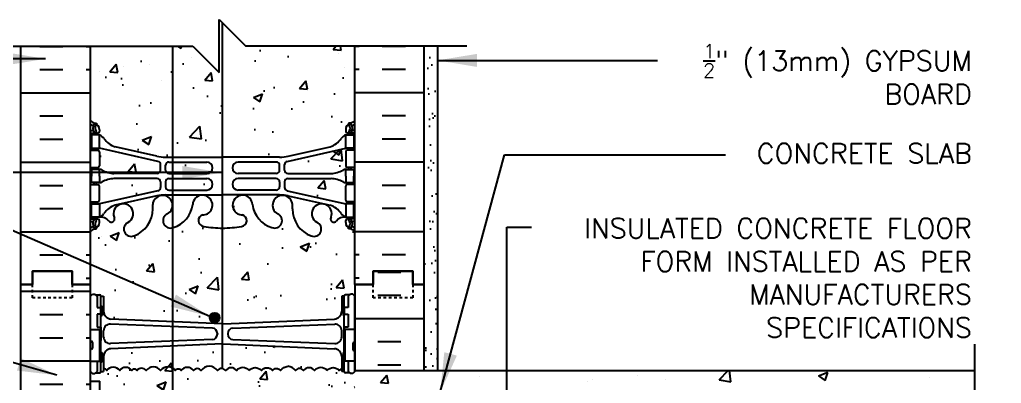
# Model space of a CAD drawing. Header units: inches. Extents: x 192.3 to 286.3, y 36.4 to 105.7.
# Drawn here: x 249.15 to 286.27, y 91.95 to 105.68 of the extents above; entities that cross this region are included whole.
import ezdxf

# ---------------------------------------------------------------- set-up
doc = ezdxf.new("R2010")
doc.units = ezdxf.units.IN
doc.header["$LTSCALE"] = 0.5
doc.header["$MEASUREMENT"] = 0
doc.linetypes.add('DASHED2', pattern=[0.375, 0.25, -0.125])
for name, color, linetype in [('HATCH', 12, 'Continuous'), ('line25', 2, 'Continuous'), ('LINE3', 3, 'Continuous'), ('LINE50', 5, 'Continuous'), ('LINE9', 9, 'Continuous'), ('TEXT', 4, 'Continuous'), ('Web_Edge', 9, 'Continuous')]:
    doc.layers.add(name, color=color, linetype=linetype)
doc.styles.add('DIM', font='romans.shx', dxfattribs={"width": 0.7})
doc.styles.add('ROMANS', font='romans.shx', dxfattribs={"height": 0.75})
doc.dimstyles.new('ext_8', dxfattribs={"dimscale": 8, "dimtxt": 0.09375, "dimasz": 0.09375, "dimexe": 0.09375, "dimexo": 0.0625, "dimgap": 0.0625, "dimtad": 1, "dimdec": 1, "dimzin": 3, "dimdsep": 46, "dimlunit": 4, "dimtxsty": 'DIM', "dimcen": 0.09, "dimdle": 0.09375, "dimclrt": 4, "dimadec": 0, "dimazin": 0, "dimtfac": 1, "dimtdec": 1, "dimtmove": 2, "dimatfit": 3, "dimfxl": 1, "dimfrac": 2, "dimtolj": 1, "dimtzin": 0, "dimarcsym": 0})
pattern_1 = [(50, (0, 0), (3.5863, -0.31376), [0.375, -4.125]), (355, (0, 0), (-0.693757, 3.76096), [0.3, -3.3]), (100.4514, (0.299, -0.026), (2.892547, 3.447198), [0.3187, -3.50571]), (46.1842, (0, 1), (5.336205, -0.827595), [0.5625, -6.1875]), (96.6356, (0.4447, 0.931), (4.67331, 4.87059), [0.47805, -5.25856]), (351.1842, (0, 1), (4.67331, 4.87059), [0.45, -4.95]), (21, (0.5, 0.75), (2.984535, -2.013094), [0.375, -4.125]), (326, (0.5, 0.75), (1.216577, 3.62575), [0.3, -3.3]), (71.4514, (0.7487, 0.5822), (4.201113, 1.612652), [0.3187, -3.50571]), (37.5, (0, 0), (0.060799, 1.664469), [0, -3.26, 0, -3.35, 0, -3.3125]), (7.5, (0, 0), (1.315348, 1.972059), [0, -1.91, 0, -3.185, 0, -1.2625]), (327.5, (-1.115, 0), (2.669112, -0.1127744), [0, -1.25, 0, -3.9, 0, -5.175]), (317.5, (-1.615, 0), (2.91593, 0.500525), [0, -1.625, 0, -2.59, 0, -3.675])]
pattern_2 = [(50, (0, 0), (3.5863, -0.31376), [0.375, -4.125]), (355, (0, 0), (-0.693757, 3.76096), [0.3, -3.3]), (100.4514, (0.299, -0.026), (2.892544, 3.4472), [0.3187, -3.50571]), (46.1842, (0, 1), (5.33621, -0.827596), [0.5625, -6.1875]), (96.6356, (0.4447, 0.931), (4.67331, 4.87059), [0.47805, -5.25857]), (351.1842, (0, 1), (4.67331, 4.87059), [0.45, -4.95]), (21, (0.5, 0.75), (2.984535, -2.013094), [0.375, -4.125]), (326, (0.5, 0.75), (1.216577, 3.62575), [0.3, -3.3]), (71.4514, (0.7487, 0.5822), (4.20111, 1.612656), [0.3187, -3.50571]), (37.5, (0, 0), (0.060799, 1.664469), [0, -3.26, 0, -3.35, 0, -3.3125]), (7.5, (0, 0), (1.315348, 1.972059), [0, -1.91, 0, -3.185, 0, -1.2625]), (327.5, (-1.115, 0), (2.669112, -0.1127744), [0, -1.25, 0, -3.9, 0, -5.175]), (317.5, (-1.615, 0), (2.91593, 0.500525), [0, -1.625, 0, -2.59, 0, -3.675])]

msp = doc.modelspace()

# ---------------------------------------------------------------- hatches: boundary and pattern name
at = {"layer": 'HATCH'}
h = msp.add_hatch(dxfattribs=at)
h.set_pattern_fill('AR-CONC', color=256, scale=0.5)
h.set_pattern_definition(pattern_2)
h.paths.add_polyline_path([(261.587, 72.037), (261.482, 72.037, -0.168672), (261.296, 72.187, 0.17445), (260.888, 72.482), (259.307, 72.835, 0.054974), (258.981, 72.871), (256.823, 72.871), (254.665, 72.871, 0.054974), (254.338, 72.835), (252.757, 72.482, 0.17445), (252.35, 72.187, -0.168672), (252.164, 72.037), (252.059, 72.037), (252.059, 71.967), (252.106, 71.967, -0.414214), (252.169, 71.905), (252.169, 71.837, -0.249069), (252.059, 71.63), (252.059, 71.588), (251.969, 71.588, 0.088416), (251.823, 71.491), (251.823, 68.683), (256.026, 68.683), (257.026, 67.683), (257.026, 69.683), (258.026, 68.683), (261.823, 68.683), (261.823, 71.491, 0.08841), (261.677, 71.588), (261.587, 71.588), (261.587, 71.63, -0.249069), (261.477, 71.837), (261.477, 71.905, -0.414214), (261.539, 71.967), (261.587, 71.967)])
h.paths.add_polyline_path([(261.823, 104.683), (261.279, 104.683), (261.306, 104.535), (261.007, 104.562), (261.109, 104.683), (257.698, 104.683), (256.698, 105.683), (256.698, 103.683), (255.698, 104.683), (251.823, 104.683), (251.823, 101.876, 0.088416), (251.969, 101.778), (252.059, 101.778), (252.059, 101.736, -0.249069), (252.169, 101.529), (252.169, 101.462, -0.414214), (252.106, 101.399), (252.059, 101.399), (252.059, 101.329), (252.164, 101.329, -0.168672), (252.35, 101.18, 0.17445), (252.757, 100.884), (254.338, 100.531, 0.054974), (254.665, 100.495), (256.823, 100.495), (258.981, 100.495, 0.054974), (259.307, 100.531), (260.888, 100.884, 0.17445), (261.296, 101.18, -0.168672), (261.482, 101.329), (261.587, 101.329), (261.587, 101.399), (261.539, 101.399, -0.414214), (261.477, 101.462), (261.477, 101.529, -0.249069), (261.587, 101.736), (261.587, 101.778), (261.677, 101.778, 0.08841), (261.823, 101.876)])
h = msp.add_hatch(dxfattribs=at)
h.set_pattern_fill('AR-SAND', color=256, scale=0.5, style=0)
h.set_pattern_definition([(37.5, (66.68995, -49.9766), (-0.0314967, 0.963412), [0, -0.76, 0, -0.85, 0, -0.8125]), (7.5, (66.69, -49.9766), (0.8848884, 1.411073), [0, -0.41, 0, -0.685, 0, -0.2625]), (327.5, (66.07495, -49.9766), (1.557071, 0.0028295), [0, -0.25, 0, -0.9, 0, -1.175]), (317.5, (66.075, -49.9766), (1.503063, 0.438838), [0, -0.125, 0, -0.59, 0, -0.675])])
h.paths.add_polyline_path([(264.948, 104.683), (264.448, 104.683), (264.448, 95.683), (264.448, 92.433), (264.948, 92.433)])
h = msp.add_hatch(dxfattribs=at)
h.set_pattern_fill('AR-CONC', color=256, scale=0.5, style=0)
h.set_pattern_definition(pattern_1)
h.paths.add_polyline_path([(254.381, 100.333), (252.164, 100.829), (252.059, 100.829), (252.059, 100.759), (252.106, 100.759, -0.414214), (252.169, 100.697), (252.169, 100.162, -0.414214), (252.106, 100.099), (252.059, 100.099), (252.059, 100.029), (252.164, 100.029, -0.124673), (252.267, 100.001, 0.100756), (252.716, 99.873), (254.354, 99.873, 0.414214), (254.479, 99.998), (254.479, 100.211, 0.351061)])
h = msp.add_hatch(dxfattribs=at)
h.set_pattern_fill('AR-CONC', color=256, scale=0.5, style=0)
h.set_pattern_definition(pattern_1)
h.paths.add_polyline_path([(261.477, 100.162), (261.477, 100.697, -0.414214), (261.539, 100.759), (261.587, 100.759), (261.587, 100.829), (261.482, 100.829), (259.264, 100.333, 0.351061), (259.166, 100.211), (259.166, 99.998, 0.414214), (259.291, 99.873), (260.929, 99.873, 0.100756), (261.378, 100.001, -0.124673), (261.482, 100.029), (261.587, 100.029), (261.587, 100.099), (261.539, 100.099, -0.414214)])
h = msp.add_hatch(dxfattribs=at)
h.set_pattern_fill('AR-CONC', color=256, scale=0.5, style=0)
h.set_pattern_definition(pattern_1)
h.paths.add_polyline_path([(256.231, 100.308), (254.931, 100.308), (254.931, 99.874), (256.231, 99.874, 1)])
h = msp.add_hatch(dxfattribs=at)
h.set_pattern_fill('AR-CONC', color=256, scale=0.5, style=0)
h.set_pattern_definition(pattern_1)
h.paths.add_polyline_path([(254.479, 99.348), (254.479, 99.56, 0.414214), (254.354, 99.685), (252.716, 99.685, 0.100756), (252.267, 99.558, -0.124673), (252.164, 99.529), (252.059, 99.529), (252.059, 99.459), (252.106, 99.459, -0.414214), (252.169, 99.397), (252.169, 98.862, -0.414214), (252.106, 98.799), (252.059, 98.799), (252.059, 98.729), (252.164, 98.729), (254.381, 99.226, 0.351061)])
h = msp.add_hatch(dxfattribs=at)
h.set_pattern_fill('AR-CONC', color=256, scale=0.5, style=0)
h.set_pattern_definition(pattern_1)
h.paths.add_polyline_path([(256.231, 99.684), (254.931, 99.684), (254.931, 99.25), (256.231, 99.25, 1)])
h = msp.add_hatch(dxfattribs=at)
h.set_pattern_fill('AR-CONC', color=256, scale=0.5, style=0)
h.set_pattern_definition(pattern_1)
h.paths.add_polyline_path([(261.539, 99.459), (261.587, 99.459), (261.587, 99.529), (261.482, 99.529, -0.124673), (261.378, 99.558, 0.100756), (260.929, 99.685), (259.291, 99.685, 0.414214), (259.166, 99.56), (259.166, 99.348, 0.351061), (259.264, 99.226), (261.482, 98.729), (261.587, 98.729), (261.587, 98.799), (261.539, 98.799, -0.414214), (261.477, 98.862), (261.477, 99.397, -0.414214)])
h = msp.add_hatch(dxfattribs=at)
h.set_pattern_fill('AR-CONC', color=256, scale=0.5)
h.set_pattern_definition(pattern_2)
h.paths.add_polyline_path([(261.051, 93.259), (256.843, 93.443, 0.020761), (256.826, 93.444, 0.020761), (256.809, 93.443), (252.601, 93.259, 0.390098), (252.326, 92.96), (252.326, 92.517, -0.169868), (252.442, 92.433, -0.520567), (252.934, 92.433, -0.520567), (253.389, 92.433, -0.520567), (253.589, 92.433, -0.520567), (253.935, 92.433, -0.520567), (254.481, 92.433, -0.520567), (255.036, 92.433, -0.520567), (255.263, 92.433, -0.520567), (255.718, 92.433, -0.520567), (256.01, 92.433, -0.520567), (256.631, 92.433, -0.520567), (256.937, 92.433, -0.520567), (257.356, 92.433, -0.48966), (257.823, 92.433, -0.48966), (258.289, 92.433, -0.520567), (258.708, 92.433, -0.520567), (259.014, 92.433, -0.224697), (259.296, 92.594, -0.224697), (259.578, 92.433, -0.520567), (259.884, 92.433, -0.520567), (260.303, 92.433, -0.48966), (260.77, 92.433, -0.48966), (261.236, 92.433, -0.118855), (261.326, 92.513), (261.326, 92.96, 0.390098)])
h.paths.add_polyline_path([(261.823, 97.683, 0.08841), (261.677, 97.78), (261.587, 97.78), (261.587, 97.822, -0.249069), (261.477, 98.029), (261.477, 98.097, -0.414214), (261.539, 98.159), (261.587, 98.159), (261.587, 98.229), (261.482, 98.229, 0.231736), (261.124, 98.078, -0.8344), (260.913, 98.204), (260.924, 98.225, 2.155404), (260.386, 98.031, -1), (260.172, 97.52, -0.311223), (259.463, 98.536), (259.464, 98.701, 1.661382), (258.902, 98.348, -1), (258.689, 97.837, -0.30095), (257.953, 98.709, 1.661382), (257.392, 98.356, 0.055617), (257.571, 98.311, -0.843243), (257.537, 97.878, -0.047544), (256.823, 97.814, -0.047544), (256.109, 97.878, -0.843243), (256.075, 98.311, 0.055617), (256.254, 98.356, 1.661382), (255.693, 98.709, -0.30095), (254.957, 97.837, -1), (254.743, 98.348, 1.661382), (254.182, 98.701), (254.182, 98.536, -0.311223), (253.473, 97.52, -1), (253.26, 98.031, 2.155404), (252.721, 98.225), (252.733, 98.204, -0.834375), (252.521, 98.078, 0.23174), (252.164, 98.229), (252.059, 98.229), (252.059, 98.159), (252.106, 98.159, -0.414214), (252.169, 98.097), (252.169, 98.029, -0.249069), (252.059, 97.822), (252.059, 97.78), (251.969, 97.78, 0.088416), (251.823, 97.683), (251.823, 95.683), (251.823, 95.236), (251.906, 95.319), (251.996, 95.319), (252.026, 95.289), (252.176, 95.289, -0.414214), (252.226, 95.239), (252.326, 95.239), (252.326, 94.679, 0.390098), (252.601, 94.38), (256.809, 94.196, 0.020761), (256.826, 94.195, 0.020761), (256.843, 94.196), (261.051, 94.38, 0.390098), (261.326, 94.679), (261.326, 95.239), (261.426, 95.239, -0.414214), (261.476, 95.289), (261.576, 95.289), (261.626, 95.289), (261.656, 95.319), (261.746, 95.319), (261.823, 95.243), (261.823, 95.683)])
h = msp.add_hatch(dxfattribs=at)
h.set_pattern_fill('AR-CONC', color=256, scale=0.5, style=0)
h.set_pattern_definition(pattern_1)
h.paths.add_polyline_path([(254.931, 97.828, -0.95183), (254.743, 98.348, 1.661382), (254.182, 98.701), (254.182, 98.536, -0.311223), (253.473, 97.52, -1), (253.26, 98.031, 2.155404), (252.721, 98.225), (252.733, 98.204, -0.8344), (252.521, 98.078, -0.000004), (252.521, 98.078, 0.23174), (252.164, 98.229), (252.059, 98.229), (252.059, 98.159), (252.106, 98.159, -0.414214), (252.169, 98.097), (252.169, 98.029, -0.249069), (252.059, 97.822), (252.059, 97.78), (251.969, 97.78, 0.088416), (251.823, 97.683), (251.823, 95.683), (251.823, 95.236), (251.906, 95.319), (251.996, 95.319), (252.026, 95.289), (252.176, 95.289, -0.414214), (252.226, 95.239), (252.326, 95.239), (252.326, 94.679, 0.390098), (252.601, 94.38), (254.931, 94.278)])
h = msp.add_hatch(dxfattribs=at)
h.set_pattern_fill('AR-CONC', color=256, scale=0.5, style=0)
h.set_pattern_definition(pattern_1)
h.paths.add_polyline_path([(256.809, 97.814, -0.046667), (256.109, 97.878, -0.843243), (256.075, 98.311, 0.055617), (256.254, 98.356, 1.661382), (255.693, 98.709, -0.30095), (254.957, 97.837, -0.024679), (254.931, 97.828), (254.931, 94.278), (256.809, 94.196)])
h.paths.add_polyline_path([(256.713, 94.429, -1), (256.338, 94.429, -1)], flags=16)
h = msp.add_hatch(dxfattribs=at)
h.set_pattern_fill('INSUL', color=256, scale=7, style=0)
h.set_pattern_definition([(0, (-2674.339, -319.3263), (0, 2.625), []), (0, (-2674.339, -318.4513), (0, 2.625), [0.875, -0.875]), (0, (-2674.339, -317.5763), (0, 2.625), [0.875, -0.875])])
h.paths.add_polyline_path([(249.198, 77.683), (249.635, 77.683), (249.635, 78.183), (251.135, 78.183), (251.135, 77.683), (251.823, 77.683), (251.823, 95.683), (251.135, 95.683), (251.135, 96.183), (249.635, 96.183), (249.635, 95.683), (249.198, 95.683)])
h = msp.add_hatch(dxfattribs=at)
h.set_pattern_fill('INSUL', color=256, scale=7, style=0)
h.set_pattern_definition([(0, (66.69, -49.9766), (0, 2.625), []), (0, (66.69, -49.1016), (0, 2.625), [0.875, -0.875]), (0, (66.69, -48.2266), (0, 2.625), [0.875, -0.875])])
h.paths.add_polyline_path([(264.448, 95.683), (264.01, 95.683), (264.01, 96.183), (262.51, 96.183), (262.51, 95.683), (261.823, 95.683), (261.823, 92.433), (264.448, 92.433)])
h.paths.add_polyline_path([(264.448, 82.933), (261.823, 82.933), (261.823, 77.683), (262.51, 77.683), (262.51, 78.183), (264.01, 78.183), (264.01, 77.683), (264.448, 77.683)])
h = msp.add_hatch(dxfattribs=at)
h.set_pattern_fill('AR-CONC', color=256, scale=0.5, style=0)
h.set_pattern_definition(pattern_1)
edge = h.paths.add_edge_path()
edge.add_line((251.823, 92.038), (252.188, 92.038))
edge.add_line((252.188, 92.038), (252.188, 90.838))
edge.add_line((252.188, 90.838), (251.823, 90.838))
edge.add_line((251.823, 90.838), (251.823, 90.088))
edge.add_line((251.823, 90.088), (252.188, 90.088))
edge.add_line((252.188, 90.088), (252.188, 88.888))
edge.add_line((252.188, 88.888), (251.823, 88.888))
edge.add_line((251.823, 88.888), (251.823, 88.138))
edge.add_line((251.823, 88.138), (252.188, 88.138))
edge.add_line((252.188, 88.138), (252.188, 87.058))
edge.add_line((252.188, 87.058), (251.823, 87.058))
edge.add_line((251.823, 87.058), (251.823, 86.308))
edge.add_line((251.823, 86.308), (252.188, 86.308))
edge.add_line((252.188, 86.308), (252.188, 85.228))
edge.add_line((252.188, 85.228), (251.823, 85.228))
edge.add_line((251.823, 85.228), (251.823, 84.478))
edge.add_line((251.823, 84.478), (252.188, 84.478))
edge.add_line((252.188, 84.478), (252.188, 83.278))
edge.add_line((252.188, 83.278), (251.823, 83.278))
edge.add_line((251.823, 83.278), (251.823, 82.94))
edge.add_arc((251.954, 82.852), 0.158, 32.6318, 146.1455, ccw=False)
edge.add_arc((252.265, 82.813), 0.217, 35, 145, ccw=False)
edge.add_arc((252.688, 82.765), 0.3, 35, 145, ccw=False)
edge.add_arc((253.161, 82.778), 0.278, 35, 145, ccw=False)
edge.add_arc((253.489, 82.867), 0.122, 35, 145, ccw=False)
edge.add_arc((253.762, 82.816), 0.211, 35, 145, ccw=False)
edge.add_arc((254.208, 82.746), 0.333, 35, 145, ccw=False)
edge.add_arc((254.758, 82.743), 0.339, 59.3989, 145, ccw=False)
edge.add_line((254.931, 83.035), (254.931, 92.53))
edge.add_arc((254.758, 92.239), 0.339, 59.3989, 145)
edge.add_arc((254.208, 92.242), 0.333, 35, 145)
edge.add_arc((253.762, 92.312), 0.211, 35, 145)
edge.add_arc((253.489, 92.363), 0.122, 35, 145)
edge.add_arc((253.161, 92.274), 0.278, 35, 145)
edge.add_arc((252.688, 92.261), 0.3, 35, 145)
edge.add_arc((252.265, 92.309), 0.217, 35, 73.5627)
edge.add_line((252.326, 92.517), (252.326, 92.399))
edge.add_line((252.326, 92.399), (252.226, 92.399))
edge.add_arc((252.176, 92.399), 0.05, -90, 0, ccw=False)
edge.add_line((252.176, 92.349), (252.026, 92.349))
edge.add_line((252.026, 92.349), (251.996, 92.319))
edge.add_line((251.996, 92.319), (251.906, 92.319))
edge.add_line((251.906, 92.319), (251.823, 92.403))
edge.add_line((251.823, 92.403), (251.823, 92.038))
h = msp.add_hatch(dxfattribs=at)
h.set_pattern_fill('AR-CONC', color=256, scale=0.5, style=0)
h.set_pattern_definition([(50, (-3.0853, 7.8178), (3.5863, -0.31376), [0.375, -4.125]), (355, (-3.0853, 7.8178), (-0.693757, 3.76096), [0.3, -3.3]), (100.4514, (-2.7865, 7.7916), (2.892547, 3.447198), [0.3187, -3.50571]), (46.1842, (-3.0853, 8.818), (5.336205, -0.827595), [0.5625, -6.1875]), (96.6356, (-2.6406, 8.749), (4.67331, 4.87059), [0.47805, -5.25856]), (351.1842, (-3.0853, 8.818), (4.67331, 4.87059), [0.45, -4.95]), (21, (-2.5853, 8.5678), (2.984535, -2.013094), [0.375, -4.125]), (326, (-2.5853, 8.5678), (1.216577, 3.62575), [0.3, -3.3]), (71.4514, (-2.3366, 8.4), (4.201113, 1.612652), [0.3187, -3.50571]), (37.5, (-3.0853, 7.8178), (0.060799, 1.664469), [0, -3.26, 0, -3.35, 0, -3.3125]), (7.5, (-3.0853, 7.8178), (1.315348, 1.972059), [0, -1.91, 0, -3.185, 0, -1.2625]), (327.5, (-4.2003, 7.8178), (2.669112, -0.1127744), [0, -1.25, 0, -3.9, 0, -5.175]), (317.5, (-4.7003, 7.8178), (2.91593, 0.500525), [0, -1.625, 0, -2.59, 0, -3.675])])
h.paths.add_polyline_path([(253.322, 92.5, 0.416028), (252.934, 92.433, 0.520567), (252.442, 92.433, 0.520567), (252.087, 92.433, 0.540212), (251.823, 92.436), (251.823, 92.038), (252.188, 92.038), (252.188, 90.838), (251.823, 90.838), (251.823, 90.088), (252.188, 90.088), (252.188, 88.888), (251.823, 88.888), (251.823, 88.138), (252.188, 88.138), (252.188, 87.058), (251.823, 87.058), (251.823, 86.308), (252.188, 86.308), (252.188, 85.228), (251.823, 85.228), (251.823, 84.478), (252.188, 84.478), (252.188, 83.278), (251.823, 83.278), (251.823, 82.94, -0.540212), (252.087, 82.937, -0.520567), (252.442, 82.937, -0.520567), (252.934, 82.937, -0.416028), (253.322, 83.005)])
h = msp.add_hatch(dxfattribs=at)
h.set_pattern_fill('AR-CONC', color=256, scale=0.5, style=0)
h.set_pattern_definition(pattern_1)
h.paths.add_polyline_path([(258.323, 89.933, -0.414214), (259.323, 90.933), (261.823, 90.933), (261.823, 92.396), (261.746, 92.319), (261.656, 92.319), (261.626, 92.349), (261.476, 92.349, -0.414214), (261.426, 92.399), (261.326, 92.399), (261.326, 92.513, 0.118855), (261.236, 92.433, 0.48966), (260.77, 92.433, 0.48966), (260.303, 92.433, 0.520567), (259.884, 92.433, 0.520567), (259.578, 92.433, 0.224697), (259.296, 92.594, 0.224697), (259.014, 92.433, 0.520567), (258.708, 92.433, 0.520567), (258.289, 92.433, 0.48966), (257.823, 92.433, 0.48966), (257.356, 92.433, 0.520567), (256.937, 92.433, 0.520567), (256.631, 92.433, 0.520567), (256.01, 92.433, 0.520567), (255.718, 92.433, 0.520567), (255.263, 92.433, 0.520567), (255.036, 92.433, 0.106864), (254.931, 92.53), (254.931, 83.035, -0.106864), (255.036, 82.937, -0.520567), (255.263, 82.937, -0.520567), (255.718, 82.937, -0.520567), (256.01, 82.937, -0.520567), (256.631, 82.937, -0.520567), (256.937, 82.937, -0.520567), (257.356, 82.937, -0.48966), (257.823, 82.937, -0.48966), (258.289, 82.937, -0.050478), (258.323, 82.977)])
at = {"layer": 'LINE3'}
msp.add_hatch(color=256, dxfattribs=at).paths.add_polyline_path([(256.713, 94.429, 1), (256.338, 94.429, 1)])

# ---------------------------------------------------------------- linework, layer by layer
at = {"layer": 'HATCH'}
for p, q in [((249.911, 104.674), (250.786, 104.674)), ((251.661, 104.674), (251.823, 104.674)), ((261.007, 104.562), (261.109, 104.683)), ((261.306, 104.533), (261.279, 104.683)), ((261.984, 104.674), (261.823, 104.674)), ((263.734, 104.674), (262.859, 104.674)), ((261.007, 104.562), (261.306, 104.535)), ((261.218, 104.408), (261.218, 104.408)), ((254.061, 103.993), (254.061, 103.993)), ((255.661, 104.249), (255.661, 104.249)), ((249.911, 103.799), (250.786, 103.799)), ((251.661, 103.799), (251.823, 103.799)), ((252.167, 103.743), (252.167, 103.743)), ((253.094, 103.897), (253.094, 103.897)), ((261.443, 103.882), (261.443, 103.882)), ((261.984, 103.799), (261.823, 103.799)), ((263.734, 103.799), (262.859, 103.799)), ((254.527, 103.381), (254.527, 103.381)), ((249.198, 102.924), (251.823, 102.924)), ((264.448, 102.924), (261.823, 102.924)), ((249.911, 102.049), (250.786, 102.049)), ((263.734, 102.049), (262.859, 102.049)), ((249.911, 101.174), (250.786, 101.174)), ((263.734, 101.174), (262.859, 101.174)), ((249.198, 100.299), (251.823, 100.299)), ((264.448, 100.299), (261.823, 100.299)), ((249.911, 99.424), (250.786, 99.424)), ((263.734, 99.424), (262.859, 99.424)), ((249.911, 98.549), (250.786, 98.549)), ((263.734, 98.549), (262.859, 98.549)), ((249.198, 97.674), (251.823, 97.674)), ((264.448, 97.674), (261.823, 97.674)), ((252.245, 97.495), (252.245, 97.495)), ((249.911, 96.799), (250.786, 96.799)), ((251.661, 96.799), (251.823, 96.799)), ((251.957, 96.52), (251.957, 96.52)), ((261.984, 96.799), (261.823, 96.799)), ((263.734, 96.799), (262.859, 96.799)), ((251.661, 95.924), (251.823, 95.924)), ((261.984, 95.924), (261.823, 95.924)), ((275.597, 92.081), (275.935, 92.433)), ((276.042, 92.011), (275.993, 92.433)), ((262.795, 91.978), (263.036, 92.265)), ((263.094, 91.951), (263.037, 92.265)), ((266.525, 92.194), (266.525, 92.194)), ((270.816, 92.094), (270.816, 92.094)), ((272.525, 92.251), (272.525, 92.251)), ((273.342, 92.415), (273.342, 92.415)), ((273.555, 92.098), (273.555, 92.098)), ((275.597, 92.081), (276.042, 92.012)), ((279.355, 92.232), (279.705, 92.367)), ((279.355, 92.232), (279.604, 92.064)), ((279.604, 92.064), (279.705, 92.366)), ((283.567, 92.172), (283.567, 92.172)), ((262.795, 91.978), (263.094, 91.952)), ((270.631, 92.002), (270.631, 92.002))]:
    msp.add_line(p, q, dxfattribs=at)
for points in [[(257.823, 92.433, 0.48966), (257.356, 92.433, 0.520567), (256.937, 92.433, 0.520567), (256.631, 92.433, 0.520567), (256.01, 92.433, 0.520567), (255.718, 92.433, 0.520567), (255.263, 92.433, 0.520567), (255.036, 92.433, 0.520567), (254.481, 92.433, 0.520567), (253.935, 92.433, 0.520567), (253.589, 92.433, 0.520567), (253.389, 92.433, 0.520567), (252.934, 92.433, 0.520567), (252.442, 92.433, 0.169868), (252.326, 92.517, 0.169868)], [(257.823, 92.433, -0.48966), (258.289, 92.433, -0.520567), (258.708, 92.433, -0.520567), (259.014, 92.433, -0.224697), (259.296, 92.594, -0.224697)], [(260.77, 92.433, 0.48966), (260.303, 92.433, 0.520567), (259.884, 92.433, 0.520567), (259.578, 92.433, 0.224697), (259.296, 92.594, 0.224697)], [(260.77, 92.433, -0.48966), (261.236, 92.433, -0.118855), (261.326, 92.513, -0.118855)]]:
    msp.add_lwpolyline(points, format="xyb", dxfattribs=at)
at = {"layer": 'line25'}
for p, q in [((251.823, 104.683), (251.823, 95.683)), ((261.823, 95.683), (261.823, 104.683)), ((251.823, 95.683), (251.823, 77.683)), ((261.823, 95.683), (261.823, 92.433)), ((251.823, 93.988), (252.188, 93.988)), ((252.188, 92.788), (252.188, 93.988)), ((261.823, 93.988), (261.458, 93.988)), ((261.458, 92.788), (261.458, 93.988)), ((251.823, 92.788), (252.188, 92.788)), ((261.823, 92.788), (261.458, 92.788)), ((261.823, 92.433), (285.265, 92.433)), ((251.823, 92.038), (252.188, 92.038)), ((252.188, 90.838), (252.188, 92.038))]:
    msp.add_line(p, q, dxfattribs=at)
at = {"layer": 'LINE3'}
for p, q in [((256.809, 105.571), (256.809, 92.501)), ((254.931, 104.683), (254.931, 68.683))]:
    msp.add_line(p, q, dxfattribs=at)
msp.add_circle((256.525, 94.429), 0.188, dxfattribs=at)
at = {"layer": 'LINE50'}
for p, q in [((249.198, 95.683), (249.198, 104.683)), ((264.448, 95.683), (264.448, 104.683)), ((249.198, 77.683), (249.198, 95.683)), ((264.448, 92.433), (264.448, 95.683))]:
    msp.add_line(p, q, dxfattribs=at)
for points in [[(249.198, 95.683), (249.635, 95.683), (249.635, 96.183), (251.135, 96.183), (251.135, 95.683), (251.823, 95.683)], [(251.823, 95.683), (251.135, 95.683), (251.135, 96.183), (249.635, 96.183), (249.635, 95.683), (249.198, 95.683)], [(264.448, 95.683), (264.01, 95.683), (264.01, 96.183), (262.51, 96.183), (262.51, 95.683), (261.823, 95.683)], [(261.823, 95.683), (262.51, 95.683), (262.51, 96.183), (264.01, 96.183), (264.01, 95.683), (264.448, 95.683)]]:
    msp.add_lwpolyline(points, dxfattribs=at)
at = {"layer": 'LINE9'}
for p, q in [((256.698, 103.683), (256.698, 105.683)), ((256.698, 105.683), (257.698, 104.683)), ((247.336, 104.683), (255.698, 104.683)), ((255.698, 104.683), (256.698, 103.683)), ((266.059, 104.683), (257.698, 104.683)), ((264.948, 104.683), (264.948, 92.433)), ((251.826, 95.239), (251.906, 95.319)), ((251.826, 92.399), (251.826, 95.239)), ((251.906, 95.319), (251.996, 95.319)), ((252.076, 95.239), (251.996, 95.319)), ((252.026, 95.289), (252.176, 95.289)), ((252.076, 95.289), (252.176, 95.289)), ((252.076, 95.239), (252.076, 94.819)), ((252.226, 92.399), (252.226, 95.239)), ((252.226, 95.239), (252.326, 95.239)), ((252.226, 95.219), (252.226, 95.219)), ((252.326, 95.239), (252.326, 94.679)), ((261.426, 95.239), (261.326, 95.239)), ((261.326, 95.239), (261.326, 94.679)), ((261.426, 92.399), (261.426, 95.239)), ((261.426, 95.219), (261.426, 95.219)), ((261.626, 95.289), (261.476, 95.289)), ((261.576, 95.289), (261.476, 95.289)), ((261.576, 95.239), (261.656, 95.319)), ((261.576, 95.239), (261.576, 94.819)), ((261.746, 95.319), (261.656, 95.319)), ((261.826, 95.239), (261.746, 95.319)), ((261.826, 92.399), (261.826, 95.239)), ((252.226, 94.869), (252.276, 94.869)), ((252.276, 94.869), (252.276, 94.519)), ((261.376, 94.869), (261.376, 94.519)), ((261.426, 94.869), (261.376, 94.869)), ((252.076, 94.569), (252.076, 94.069)), ((252.226, 94.519), (252.276, 94.519)), ((256.809, 94.196), (252.601, 94.38)), ((256.843, 94.196), (261.051, 94.38)), ((261.426, 94.519), (261.376, 94.519)), ((261.576, 94.569), (261.576, 94.069)), ((252.326, 93.701), (252.326, 93.938)), ((256.443, 94.036), (252.586, 94.188)), ((257.209, 94.036), (261.066, 94.188)), ((261.326, 93.701), (261.326, 93.938)), ((251.863, 93.538), (251.863, 93.538)), ((256.443, 93.603), (252.586, 93.451)), ((256.626, 93.837), (256.626, 93.802)), ((257.026, 93.837), (257.026, 93.802)), ((257.209, 93.603), (261.066, 93.451)), ((251.823, 93.498), (251.823, 93.278)), ((251.823, 93.443), (251.823, 93.443)), ((251.823, 93.333), (251.823, 93.333)), ((251.863, 93.238), (251.863, 93.238)), ((251.903, 93.498), (251.903, 93.278)), ((256.809, 93.443), (252.601, 93.259)), ((256.843, 93.443), (261.051, 93.259)), ((261.743, 93.448), (261.743, 93.228)), ((261.743, 93.393), (261.743, 93.393)), ((261.743, 93.283), (261.743, 93.283)), ((261.783, 93.488), (261.783, 93.488)), ((261.783, 93.188), (261.783, 93.188)), ((261.823, 93.448), (261.823, 93.228)), ((252.076, 92.788), (252.076, 92.399)), ((252.226, 93.119), (252.276, 93.119)), ((252.276, 93.119), (252.276, 92.769)), ((252.326, 92.96), (252.326, 92.399)), ((261.326, 92.96), (261.326, 92.399)), ((261.426, 93.119), (261.376, 93.119)), ((261.376, 93.119), (261.376, 92.769)), ((261.576, 92.788), (261.576, 92.399)), ((252.226, 92.769), (252.276, 92.769)), ((261.426, 92.769), (261.376, 92.769)), ((251.826, 92.399), (251.906, 92.319)), ((251.906, 92.319), (251.996, 92.319)), ((252.076, 92.399), (251.996, 92.319)), ((252.026, 92.349), (252.176, 92.349)), ((252.076, 92.349), (252.176, 92.349)), ((252.226, 92.399), (252.326, 92.399)), ((261.426, 92.399), (261.326, 92.399)), ((261.576, 92.349), (261.476, 92.349)), ((261.626, 92.349), (261.476, 92.349)), ((261.576, 92.399), (261.656, 92.319)), ((261.746, 92.319), (261.656, 92.319)), ((261.826, 92.399), (261.746, 92.319))]:
    msp.add_line(p, q, dxfattribs=at)
at = {"layer": 'LINE9', "linetype": 'DASHED2', "ltscale": 0.15}
for points in [[(251.135, 95.683), (251.135, 95.683), (251.135, 95.183), (249.635, 95.183), (249.635, 95.683), (249.635, 95.683)], [(264.01, 95.683), (264.01, 95.683), (264.01, 95.183), (262.51, 95.183), (262.51, 95.683), (262.51, 95.683)]]:
    msp.add_lwpolyline(points, dxfattribs=at)
at = {"layer": 'LINE9'}
for points in [[(252.076, 94.819), (252.226, 94.819), (252.226, 94.569), (252.076, 94.569)], [(261.576, 94.819), (261.426, 94.819), (261.426, 94.569), (261.576, 94.569)], [(252.076, 94.069), (252.076, 94.069), (252.226, 94.069), (252.226, 93.569), (252.188, 93.569)], [(261.576, 94.069), (261.576, 94.069), (261.426, 94.069), (261.426, 93.569), (261.458, 93.569)], [(285.265, 81.933), (285.265, 86.683), (284.265, 87.683), (286.265, 87.683), (285.265, 88.683), (285.265, 93.433)], [(252.188, 92.819), (252.226, 92.819), (252.226, 93.069), (252.188, 93.069)], [(261.458, 92.819), (261.426, 92.819), (261.426, 93.069), (261.458, 93.069)]]:
    msp.add_lwpolyline(points, dxfattribs=at)
for centre, radius, start, end in [((252.176, 95.239), 0.05, 0, 90), ((261.476, 95.239), 0.05, 90, 180), ((252.626, 94.679), 0.3, 180, 265.2426), ((261.026, 94.679), 0.3, 274.7574, 0), ((252.576, 93.938), 0.25, 87.7479, 180), ((256.426, 93.837), 0.2, 0, 85.2426), ((256.826, 94.395), 0.2, 265.2426, 270), ((256.826, 94.395), 0.2, 270, 274.7574), ((257.226, 93.837), 0.2, 94.7574, 180), ((261.076, 93.938), 0.25, 0, 92.2521), ((251.863, 93.498), 0.04, 90, 180), ((251.863, 93.498), 0.04, 0, 90), ((252.576, 93.701), 0.25, 180, 272.2521), ((256.426, 93.802), 0.2, 274.7574, 0), ((257.226, 93.802), 0.2, 180, 265.2426), ((261.076, 93.701), 0.25, 267.7479, 0), ((251.863, 93.278), 0.04, 180, 270), ((251.863, 93.278), 0.04, 270, 0), ((252.626, 92.96), 0.3, 94.7574, 180), ((256.826, 93.244), 0.2, 90, 94.7574), ((256.826, 93.244), 0.2, 85.2426, 90), ((261.026, 92.96), 0.3, 0, 85.2426), ((261.783, 93.448), 0.04, 90, 180), ((261.783, 93.228), 0.04, 180, 270), ((261.783, 93.448), 0.04, 0, 90), ((261.783, 93.228), 0.04, 270, 0), ((252.176, 92.399), 0.05, 270, 0), ((261.476, 92.399), 0.05, 180, 270)]:
    msp.add_arc(centre, radius, start, end, dxfattribs=at)
at = {"layer": 'Web_Edge'}
for p, q in [((251.969, 101.778), (252.059, 101.778)), ((252.059, 101.778), (252.059, 101.736)), ((261.677, 101.778), (261.587, 101.778)), ((261.587, 101.778), (261.587, 101.736)), ((251.823, 101.499), (251.901, 101.499)), ((251.823, 101.399), (252.106, 101.399)), ((251.969, 101.399), (251.969, 101.329)), ((252.059, 101.399), (252.059, 101.329)), ((252.169, 101.529), (252.169, 101.462)), ((261.477, 101.529), (261.477, 101.462)), ((261.823, 101.399), (261.539, 101.399)), ((261.587, 101.399), (261.587, 101.329)), ((261.677, 101.399), (261.677, 101.329)), ((261.823, 101.499), (261.745, 101.499)), ((251.823, 100.759), (252.106, 100.759)), ((251.969, 100.829), (251.969, 100.759)), ((252.059, 100.829), (252.059, 100.759)), ((254.381, 100.333), (252.164, 100.829)), ((252.169, 100.697), (252.169, 100.162)), ((254.338, 100.531), (252.757, 100.884)), ((259.264, 100.333), (261.482, 100.829)), ((259.307, 100.531), (260.888, 100.884)), ((261.477, 100.697), (261.477, 100.162)), ((261.823, 100.759), (261.539, 100.759)), ((261.587, 100.829), (261.587, 100.759)), ((261.677, 100.829), (261.677, 100.759)), ((254.479, 99.998), (254.479, 100.211)), ((254.665, 100.495), (256.823, 100.495)), ((254.791, 100.308), (256.231, 100.308)), ((258.981, 100.495), (256.823, 100.495)), ((258.854, 100.308), (257.414, 100.308)), ((259.166, 99.998), (259.166, 100.211)), ((251.823, 100.099), (252.106, 100.099)), ((251.969, 100.099), (251.969, 100.029)), ((252.059, 100.099), (252.059, 100.029)), ((254.354, 99.873), (252.716, 99.873)), ((254.666, 99.999), (254.666, 100.183)), ((254.791, 99.874), (256.231, 99.874)), ((258.854, 99.874), (257.414, 99.874)), ((258.979, 99.999), (258.979, 100.183)), ((259.291, 99.873), (260.929, 99.873)), ((261.823, 100.099), (261.539, 100.099)), ((261.587, 100.099), (261.587, 100.029)), ((261.677, 100.099), (261.677, 100.029)), ((251.969, 99.459), (251.969, 99.529)), ((252.059, 99.459), (252.059, 99.529)), ((254.354, 99.685), (252.716, 99.685)), ((254.479, 99.56), (254.479, 99.348)), ((254.666, 99.559), (254.666, 99.375)), ((254.791, 99.684), (256.231, 99.684)), ((258.854, 99.684), (257.414, 99.684)), ((258.979, 99.559), (258.979, 99.375)), ((259.166, 99.56), (259.166, 99.348)), ((259.291, 99.685), (260.929, 99.685)), ((261.587, 99.459), (261.587, 99.529)), ((261.677, 99.459), (261.677, 99.529)), ((251.823, 99.459), (252.106, 99.459)), ((254.381, 99.226), (252.164, 98.729)), ((252.169, 98.862), (252.169, 99.397)), ((254.791, 99.25), (256.231, 99.25)), ((258.854, 99.25), (257.414, 99.25)), ((259.264, 99.226), (261.482, 98.729)), ((261.477, 98.862), (261.477, 99.397)), ((261.823, 99.459), (261.539, 99.459)), ((251.823, 98.799), (252.106, 98.799)), ((251.969, 98.729), (251.969, 98.799)), ((252.059, 98.729), (252.059, 98.799)), ((254.338, 99.028), (252.757, 98.675)), ((254.665, 99.064), (256.823, 99.064)), ((258.981, 99.064), (256.823, 99.064)), ((259.307, 99.028), (260.888, 98.675)), ((261.823, 98.799), (261.539, 98.799)), ((261.587, 98.729), (261.587, 98.799)), ((261.677, 98.729), (261.677, 98.799)), ((254.182, 98.536), (254.182, 98.701)), ((259.463, 98.536), (259.464, 98.701)), ((251.823, 98.159), (252.106, 98.159)), ((251.823, 98.059), (251.901, 98.059)), ((251.969, 98.159), (251.969, 98.229)), ((252.059, 98.159), (252.059, 98.229)), ((252.169, 98.029), (252.169, 98.097)), ((252.721, 98.225), (252.733, 98.204)), ((260.924, 98.225), (260.913, 98.204)), ((261.477, 98.029), (261.477, 98.097)), ((261.823, 98.159), (261.539, 98.159)), ((261.587, 98.159), (261.587, 98.229)), ((261.677, 98.159), (261.677, 98.229)), ((261.823, 98.059), (261.745, 98.059)), ((251.969, 97.78), (252.059, 97.78)), ((252.059, 97.78), (252.059, 97.822)), ((261.587, 97.78), (261.587, 97.822)), ((261.677, 97.78), (261.587, 97.78))]:
    msp.add_line(p, q, dxfattribs=at)
for points in [[(251.864, 100.829), (252.164, 100.829), (252.164, 101.329), (251.864, 101.329)], [(261.782, 100.829), (261.482, 100.829), (261.482, 101.329), (261.782, 101.329)], [(251.864, 98.729), (252.164, 98.729), (252.164, 98.229), (251.864, 98.229)], [(261.782, 98.729), (261.482, 98.729), (261.482, 98.229), (261.782, 98.229)]]:
    msp.add_lwpolyline(points, close=True, dxfattribs=at)
for points in [[(252.164, 99.779), (252.164, 100.029), (251.864, 100.029), (251.864, 99.779)], [(261.482, 99.779), (261.482, 100.029), (261.782, 100.029), (261.782, 99.779)], [(252.164, 99.779), (252.164, 99.529), (251.864, 99.529), (251.864, 99.779)], [(261.482, 99.779), (261.482, 99.529), (261.782, 99.529), (261.782, 99.779)]]:
    msp.add_lwpolyline(points, dxfattribs=at)
for centre, radius, start, end in [((252.169, 102.236), 0.5, 226.2109, 250.5288), ((252.169, 102.236), 0.6, 234.7832, 245.0748), ((252.162, 101.584), 0.25, 140.1145, 222.4609), ((252.005, 101.715), 0.045, 321.448, 139.1879), ((251.919, 101.529), 0.25, 0, 70.5288), ((261.727, 101.529), 0.25, 109.4712, 180), ((261.641, 101.715), 0.045, 40.8121, 218.552), ((261.477, 102.236), 0.5, 289.4712, 313.7878), ((261.483, 101.584), 0.25, 317.5391, 39.8855), ((261.477, 102.236), 0.6, 294.9252, 305.2158), ((251.901, 101.519), 0.0196, 269.4032, 15.4901), ((251.907, 101.673), 0.021, 343.464, 63.9957), ((252.011, 101.446), 0.045, 222.4609, 42.4609), ((252.162, 101.584), 0.16, 140.0001, 222.4609), ((252.106, 101.462), 0.0625, 270, 0), ((252.041, 100.987), 0.364, 34.9775, 70.3387), ((261.604, 100.987), 0.364, 109.6613, 145.0225), ((261.539, 101.462), 0.0625, 180, 270), ((261.634, 101.446), 0.045, 137.5391, 317.5391), ((261.483, 101.584), 0.16, 317.5391, 39.9999), ((261.739, 101.673), 0.021, 116.0043, 196.536), ((261.745, 101.519), 0.0196, 164.5099, 270.5968), ((252.964, 101.598), 0.743, 212.7919, 253.8107), ((260.681, 101.598), 0.743, 286.1893, 327.2081), ((252.106, 100.697), 0.0625, 0, 90), ((261.539, 100.697), 0.0625, 90, 180), ((254.665, 101.995), 1.5, 257.4135, 270), ((254.354, 100.211), 0.125, 0, 77.3767), ((254.791, 100.183), 0.125, 90, 180), ((256.231, 100.091), 0.217, 270, 90), ((257.414, 100.091), 0.217, 90, 270), ((258.854, 100.183), 0.125, 0, 90), ((258.981, 101.995), 1.5, 270, 282.5865), ((259.291, 100.211), 0.125, 102.6233, 180), ((252.106, 100.162), 0.0625, 270, 0), ((252.16, 99.811), 0.219, 60.4937, 88.92), ((252.805, 101.04), 1.17, 242.6365, 265.6505), ((254.354, 99.998), 0.125, 270, 0), ((254.791, 99.999), 0.125, 180, 270), ((258.854, 99.999), 0.125, 270, 360), ((259.291, 99.998), 0.125, 180, 270), ((260.84, 101.04), 1.17, 274.3495, 297.3635), ((261.486, 99.811), 0.219, 91.08, 119.5063), ((261.539, 100.162), 0.0625, 180, 270), ((252.16, 99.748), 0.219, 271.08, 299.5063), ((252.805, 98.518), 1.17, 94.3495, 117.3635), ((254.354, 99.56), 0.125, 0, 90), ((254.791, 99.559), 0.125, 90, 180), ((256.231, 99.467), 0.217, 270, 90), ((257.414, 99.467), 0.217, 90, 270), ((258.854, 99.559), 0.125, 0, 90), ((259.291, 99.56), 0.125, 90, 180), ((260.84, 98.518), 1.17, 62.6365, 85.6505), ((261.486, 99.748), 0.219, 240.4937, 268.92), ((252.106, 99.397), 0.0625, 0, 90), ((254.354, 99.348), 0.125, 282.6233, 0), ((254.791, 99.375), 0.125, 180, 270), ((258.854, 99.375), 0.125, 270, 0), ((259.291, 99.348), 0.125, 180, 257.3767), ((261.539, 99.397), 0.0625, 90, 180), ((252.106, 98.862), 0.0625, 270, 0), ((253.073, 98.356), 0.375, 299.9315, 200.3757), ((254.556, 98.673), 0.375, 299.9315, 175.7552), ((254.665, 97.564), 1.5, 90, 102.5865), ((256.067, 98.681), 0.375, 299.9315, 175.7552), ((257.579, 98.681), 0.375, 4.2448, 240.0685), ((259.09, 98.673), 0.375, 4.2448, 240.0685), ((258.981, 97.564), 1.5, 77.4135, 90), ((260.573, 98.356), 0.375, 339.6243, 240.0685), ((261.539, 98.862), 0.0625, 180, 270), ((252.041, 98.572), 0.364, 289.6613, 325.0225), ((252.964, 97.961), 0.743, 106.1893, 147.2081), ((253.091, 98.542), 1.092, 290.5175, 359.6668), ((254.666, 98.829), 1.034, 286.3365, 353.3331), ((255.96, 99.137), 0.834, 277.8937, 290.6271), ((257.685, 99.137), 0.834, 249.3729, 262.1063), ((258.98, 98.829), 1.034, 186.6669, 253.6635), ((260.555, 98.542), 1.092, 180.3332, 249.4825), ((260.681, 97.961), 0.743, 32.7919, 73.8107), ((261.604, 98.572), 0.364, 214.9775, 250.3387), ((251.901, 98.04), 0.0196, 344.5099, 90.5968), ((252.162, 97.975), 0.25, 137.5391, 219.8855), ((252.011, 98.113), 0.045, 317.5391, 137.5391), ((252.162, 97.975), 0.16, 137.5391, 219.9999), ((251.919, 98.029), 0.25, 289.4712, 360), ((252.106, 98.097), 0.0625, 360, 90), ((252.188, 97.789), 0.441, 41.0127, 93.2024), ((252.616, 98.16), 0.125, 221.0127, 20.3757), ((253.367, 97.775), 0.277, 112.68, 292.68), ((254.85, 98.092), 0.277, 112.68, 292.68), ((256.129, 98.098), 0.22, 104.2604, 264.8165), ((257.517, 98.098), 0.22, 275.1835, 75.7396), ((258.796, 98.092), 0.277, 247.32, 67.32), ((260.279, 97.775), 0.277, 247.32, 67.32), ((261.03, 98.16), 0.125, 159.6243, 318.9873), ((261.457, 97.789), 0.441, 86.7976, 138.9873), ((261.539, 98.097), 0.0625, 90, 180), ((261.727, 98.029), 0.25, 180, 250.5288), ((261.634, 98.113), 0.045, 42.4609, 222.4609), ((261.483, 97.975), 0.16, 320.0001, 42.4609), ((261.483, 97.975), 0.25, 320.1145, 42.4609), ((261.745, 98.04), 0.0196, 89.4032, 195.4901), ((252.169, 97.322), 0.6, 114.9252, 125.2168), ((252.169, 97.322), 0.5, 109.4712, 133.7891), ((251.907, 97.885), 0.021, 296.0043, 16.536), ((252.005, 97.844), 0.045, 220.8121, 38.552), ((256.806, 101.591), 3.777, 259.3725, 270.2606), ((256.84, 101.591), 3.777, 269.7394, 280.6275), ((261.641, 97.844), 0.045, 141.448, 319.1879), ((261.477, 97.322), 0.5, 46.2122, 70.5288), ((261.739, 97.885), 0.021, 163.464, 243.9957), ((261.477, 97.322), 0.6, 54.7832, 65.0748)]:
    msp.add_arc(centre, radius, start, end, dxfattribs=at)
for points in [[(254.666, 100.004), (254.666, 100.178)], [(258.979, 100.004), (258.979, 100.178)], [(254.666, 99.554), (254.666, 99.38)], [(258.979, 99.554), (258.979, 99.38)]]:
    msp.add_open_spline(points, degree=1, dxfattribs=at)

# ---------------------------------------------------------------- texts
at = {"layer": 'TEXT', "char_height": 0.75, "attachment_point": 6, "style": 'ROMANS'}
for s, insert, width in [('\\A1; {\\H0.7x;\\S1/2;}" (13mm) GYPSUM BOARD', (285.15, 103.628), 12.17415), ('\\A1;CONCRETE SLAB', (285.15, 100.636), 12.17415), ('INSULATED CONCRETE FLOOR FORM INSTALLED AS PER MANUFACTURERS SPECIFICATIONS', (285.15, 95.93), 17.62644)]:
    msp.add_mtext(s, dxfattribs=dict(at, insert=insert, width=width))

# ---------------------------------------------------------------- leaders
at = {"layer": 'TEXT'}
for points, override in [([(250.127, 104.204), (244.072, 104.204)], {"dimasz": 0.1875, "dimtad": 0}), ([(264.945, 104.145), (270.365, 104.145), (273.263, 104.145)], {"dimasz": 0.1875, "dimtad": 0}), ([(265.05, 91.615), (267.486, 100.578), (275.841, 100.578)], {"dimasz": 0.1875, "dimtad": 0}), ([(256.806, 99.909), (238.137, 99.909)], {"dimasz": 0.1875, "dimtad": 0}), ([(256.339, 94.478), (243.848, 99.909)], {"dimasz": 0.1875, "dimgap": 0.0625, "dimtad": 0}), ([(267.564, 88.279), (267.564, 97.852), (268.498, 97.852)], {"dimasz": 0.1875, "dimtad": 0}), ([(250.561, 92.257), (244.948, 93.866), (242.951, 93.866)], {"dimasz": 0.1875, "dimtad": 0})]:
    msp.add_leader(points, dimstyle='ext_8', override=override, dxfattribs=at)

doc.saveas('drawing.dxf')
